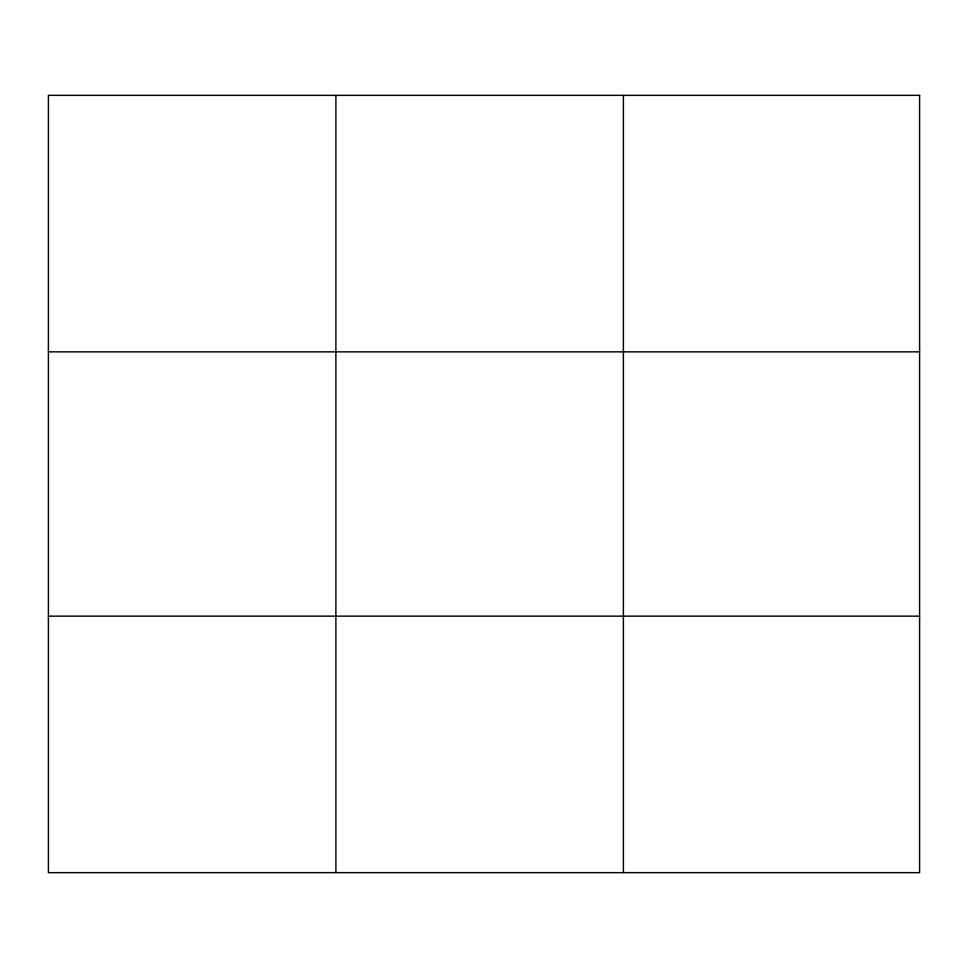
<?xml version="1.0" encoding="UTF-8"?>
<svg xmlns="http://www.w3.org/2000/svg" width="968" height="968" viewBox="0 0 968 968"><rect width="100%" height="100%" fill="white"/><g stroke="black" fill="none" stroke-linecap="round" stroke-linejoin="round"><path stroke-width="1.45" d="M335.896 872.64L335.896 95.36M623.392 872.64L623.392 95.36M48.4 351.856L919.6 351.856M48.4 616.144L919.6 616.144M919.6 95.36L919.6 872.64L48.4 872.64L48.4 95.36L919.6 95.36"/></g></svg>
